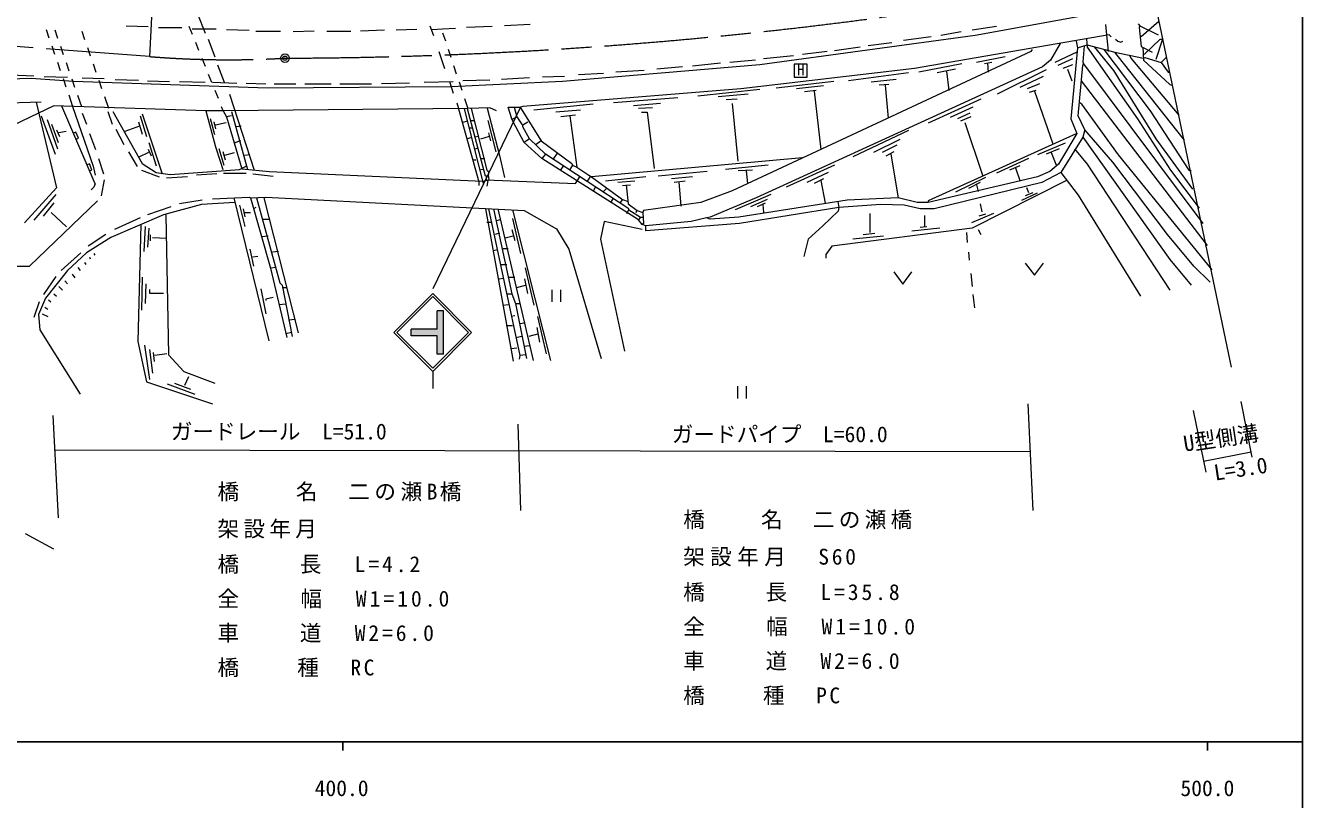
# Model space of a CAD drawing. Units: millimetres, scale not verified. Extents: x 40000 to 680000, y 20000 to 380000.
# Drawn here: x 431276 to 579000, y 198357 to 287838 of the extents above; entities that cross this region are included whole.
import ezdxf
from ezdxf.enums import TextEntityAlignment as Align

# ---------------------------------------------------------------- set-up
doc = ezdxf.new("R2010")
doc.units = ezdxf.units.MM
doc.header["$LTSCALE"] = 1000
doc.header["$PDMODE"] = 32
doc.header["$PDSIZE"] = 500
doc.linetypes.add('CHAIN', pattern=[18.5, 12, -1.5, 3.5, -1.5])
for name, color, linetype, lineweight in [('M-BGD', 7, 'Continuous', 13), ('M-BMK', 2, 'CHAIN', 13), ('M-BMK-SRVR', 3, 'Continuous', 13), ('M-STR-HTXT', 7, 'Continuous', 13), ('M-STR-STR1', 1, 'Continuous', 13), ('M-STR-STRC', 7, 'Continuous', 13), ('M-TTL-BAND', 7, 'Continuous', 25)]:
    doc.layers.add(name, color=color, linetype=linetype, lineweight=lineweight)
doc.styles.add('ＭＳ ゴシック', font='')
doc.styles.get('ＭＳ ゴシック').set_extended_font_data('MS Gothic')

msp = doc.modelspace()

# ---------------------------------------------------------------- hatches: boundary and pattern name
at = {"layer": 'M-STR-STRC'}
msp.add_hatch(color=256, dxfattribs=at).paths.add_polyline_path([(475883, 252731), (478883, 252731), (478883, 254856), (479633, 254856), (479633, 249856), (478883, 249856), (478883, 251981), (475883, 251981)])

# ---------------------------------------------------------------- linework, layer by layer
at = {"layer": 'M-BGD'}
for p, q in [((447474, 321355), (445611, 284251)), ((557895, 289744), (541131, 286696)), ((452080, 286928), (451207, 289145)), ((562382, 288304), (560350, 286526)), ((433645, 287376), (433973, 286431)), ((442918, 287796), (445458, 287712)), ((446643, 287627), (449352, 287627)), ((450538, 287458), (453332, 287458)), ((454517, 287373), (457142, 287288)), ((457904, 287204), (460782, 287204)), ((464677, 287204), (462222, 287119)), ((466116, 287204), (468910, 287204)), ((472805, 287288), (470011, 287204)), ((476530, 287373), (474160, 287288)), ((478054, 287796), (478478, 286696)), ((478308, 287373), (479494, 287458)), ((479494, 287458), (481018, 287542)), ((485251, 287712), (482288, 287627)), ((489654, 287966), (486690, 287796)), ((541131, 286696), (516239, 283309)), ((556625, 286780), (534104, 282886)), ((539522, 287119), (537152, 286696)), ((543586, 287712), (540792, 287288)), ((556202, 287966), (556540, 284833)), ((556879, 286526), (556625, 286780)), ((560012, 288050), (560181, 287796)), ((560181, 287796), (560096, 287627)), ((560096, 287627), (560350, 285426)), ((560181, 287796), (562298, 286780)), ((434300, 285486), (434628, 284541)), ((452400, 286272), (453162, 284240)), ((527838, 285341), (524875, 284918)), ((531479, 285849), (528770, 285510)), ((536051, 286526), (532834, 286103)), ((550952, 285764), (549852, 283817)), ((552984, 285256), (552222, 277044)), ((552815, 286018), (552984, 285256)), ((552984, 285256), (554085, 285595)), ((553746, 285510), (553577, 283648)), ((554000, 286272), (554085, 285341)), ((554085, 285595), (557302, 284748)), ((554085, 285341), (559927, 277044)), ((554892, 285383), (557133, 282632)), ((557387, 286272), (557641, 286018)), ((557641, 286018), (557980, 285934)), ((557980, 285934), (558234, 286018)), ((560350, 285426), (561620, 284748)), ((560520, 285341), (560604, 283817)), ((560689, 284494), (562552, 286272)), ((562806, 286272), (562044, 283902)), ((562552, 286272), (562806, 286272)), ((479070, 284833), (479748, 282886)), ((515731, 283817), (512768, 283563)), ((547566, 284833), (513022, 268746)), ((520134, 284325), (516662, 283986)), ((524028, 284833), (521150, 284494)), ((544602, 284240), (541300, 283563)), ((547735, 285087), (547566, 284833)), ((549852, 283817), (548920, 283055)), ((552900, 284748), (550360, 283563)), ((552392, 283986), (550698, 283224)), ((553577, 283648), (553662, 283394)), ((556018, 285086), (561366, 277975)), ((557302, 284748), (560604, 284071)), ((557556, 284410), (557302, 284748)), ((565346, 274588), (557556, 284410)), ((559165, 284071), (559000, 284400)), ((564753, 277467), (559165, 284071)), ((560604, 284071), (560774, 284156)), ((560604, 283817), (563652, 281023)), ((560774, 284156), (562636, 283563)), ((563229, 284156), (562636, 283563)), ((434955, 283596), (435283, 282651)), ((453501, 283309), (454263, 281277)), ((516239, 283309), (493379, 281362)), ((498120, 282293), (495242, 282124)), ((502862, 282632), (499560, 282462)), ((507264, 283055), (504301, 282801)), ((511667, 283478), (508450, 283140)), ((534104, 282886), (514038, 280515)), ((548920, 283055), (515816, 267900)), ((521686, 283374), (520186, 283374)), ((520186, 283374), (520186, 281874)), ((521686, 281874), (521686, 283374)), ((533426, 282378), (526484, 281446)), ((539607, 283394), (534612, 282462)), ((538845, 282801), (536728, 282378)), ((537829, 282547), (538083, 280346)), ((543078, 283563), (542232, 283394)), ((542570, 283478), (542655, 282462)), ((549344, 282716), (543671, 279922)), ((552392, 283309), (551291, 282886)), ((551799, 282801), (552307, 281446)), ((553069, 277382), (553577, 283224)), ((553577, 283224), (553662, 283394)), ((553662, 283394), (567462, 264936)), ((557133, 282632), (562044, 274758)), ((562636, 283563), (563483, 282462)), ((563483, 282462), (563568, 282462)), ((431911, 281700), (424037, 281531)), ((429540, 282124), (432250, 282039)), ((436822, 281362), (431911, 281700)), ((433435, 281954), (436144, 281870)), ((435611, 281707), (435938, 280762)), ((459258, 280600), (436822, 281362)), ((437838, 281785), (440378, 281700)), ((441648, 281616), (444357, 281531)), ((445373, 281446), (447913, 281362)), ((449098, 281362), (452062, 281277)), ((452908, 281277), (455702, 281192)), ((456803, 281192), (459089, 281108)), ((480510, 280769), (459258, 280600)), ((460020, 281108), (462560, 281108)), ((463576, 281108), (466624, 281108)), ((467640, 281108), (471281, 281108)), ((475684, 281192), (472466, 281108)), ((477377, 281277), (480764, 281362)), ((480340, 281362), (480764, 280007)), ((493379, 281362), (480510, 280769)), ((484997, 281531), (481864, 281446)), ((489569, 281785), (486352, 281616)), ((493633, 281954), (491093, 281870)), ((524790, 281362), (518102, 280600)), ((520186, 281874), (521686, 281874)), ((523605, 280854), (520472, 280515)), ((531987, 281616), (529108, 281277)), ((531140, 281023), (530040, 280938)), ((530717, 280938), (531056, 277128)), ((549005, 281954), (546296, 280684)), ((548582, 281108), (547142, 280515)), ((553408, 281446), (567970, 262396)), ((563652, 281023), (563906, 280938)), ((436266, 279817), (436725, 278494)), ((454856, 279922), (457734, 271117)), ((514038, 280515), (488807, 278483)), ((506756, 279499), (499306, 278906)), ((516239, 280430), (509042, 279668)), ((514884, 279922), (511413, 279584)), ((513614, 279330), (512344, 279245)), ((522758, 280346), (521404, 280176)), ((522504, 280261), (523266, 273488)), ((541808, 279330), (535712, 276536)), ((548158, 280346), (547396, 280092)), ((547989, 280261), (550106, 274165)), ((433096, 278991), (425307, 278737)), ((432504, 278991), (434874, 269085)), ((452146, 277975), (434536, 278568)), ((439317, 269542), (435494, 278535)), ((436725, 278494), (439089, 271569)), ((440801, 277890), (441309, 276451)), ((441394, 277890), (444780, 271879)), ((454148, 277975), (452146, 277975)), ((452146, 277975), (453247, 273826)), ((454148, 277975), (454517, 277298)), ((455110, 277890), (456972, 271202)), ((488553, 278398), (478399, 257386)), ((481187, 278906), (481356, 278229)), ((481352, 278219), (483727, 269762)), ((482029, 278225), (484235, 269593)), ((484489, 270440), (482399, 278228)), ((484997, 278314), (482457, 278229)), ((482829, 278241), (484658, 271117)), ((484680, 278303), (486098, 272810)), ((485759, 277975), (484997, 278314)), ((487537, 277044), (487114, 278398)), ((487114, 278398), (488553, 278398)), ((487791, 278398), (488130, 277298)), ((488807, 278483), (488553, 278398)), ((488553, 278398), (488553, 278314)), ((488553, 278314), (490924, 274504)), ((496935, 278737), (490077, 278060)), ((495496, 278060), (492617, 277806)), ((504724, 278822), (501592, 278568)), ((503793, 278314), (502184, 278229)), ((502523, 277806), (503200, 277806)), ((503200, 277806), (504000, 271326)), ((513022, 278822), (513663, 272166)), ((540877, 278398), (538252, 277213)), ((553492, 278737), (553238, 278906)), ((557726, 272895), (553492, 278737)), ((561366, 277975), (565854, 271117)), ((433096, 277382), (434705, 272980)), ((433774, 276959), (434959, 273572)), ((434282, 276451), (435044, 274334)), ((437838, 277721), (438346, 276451)), ((444357, 276705), (444780, 275266)), ((444526, 277382), (445288, 275012)), ((444780, 277636), (447066, 270694)), ((452644, 277095), (453122, 275244)), ((453049, 276705), (453247, 275894)), ((453263, 276341), (454475, 276622)), ((455110, 277382), (454517, 277298)), ((454517, 277298), (456295, 271286)), ((482372, 276790), (481864, 276620)), ((482796, 276874), (483134, 276874)), ((484743, 276874), (485674, 273234)), ((487706, 276705), (487537, 277044)), ((488130, 277298), (487579, 276960)), ((488976, 274334), (487706, 276705)), ((488130, 277298), (488722, 276366)), ((488722, 276366), (488807, 276366)), ((488807, 276366), (489400, 276705)), ((488807, 276112), (488807, 276366)), ((494903, 277467), (493210, 277298)), ((494226, 277382), (495072, 271456)), ((540538, 277721), (539099, 277044)), ((540623, 277298), (539438, 276790)), ((539946, 276620), (541978, 270524)), ((552222, 277044), (552900, 275350)), ((553831, 275774), (553069, 277382)), ((559927, 277044), (563737, 271117)), ((434874, 275774), (435213, 275012)), ((435975, 275604), (435128, 275435)), ((437099, 275527), (436823, 275409)), ((437392, 274836), (437099, 275527)), ((437116, 274719), (437392, 274836)), ((438684, 275350), (439362, 273488)), ((441732, 275858), (442664, 274080)), ((444442, 276197), (442779, 275592)), ((456210, 276197), (455618, 276112)), ((482796, 274842), (482372, 274758)), ((482626, 276028), (482965, 276028)), ((483658, 275011), (483304, 274927)), ((484912, 275012), (483911, 274703)), ((484828, 275435), (485082, 274504)), ((489569, 274758), (488807, 276112)), ((533426, 275689), (526992, 272641)), ((552900, 275350), (535712, 267561)), ((552900, 275350), (550783, 271794)), ((553577, 274927), (551037, 270863)), ((553831, 275774), (553577, 274927)), ((553577, 274927), (563652, 260788)), ((557048, 272048), (553831, 275774)), ((445458, 273555), (445796, 272793)), ((445542, 274334), (446389, 271625)), ((453247, 273826), (453840, 272048)), ((453624, 273640), (454209, 271713)), ((456126, 274504), (455364, 274250)), ((483558, 273657), (483219, 273488)), ((489569, 274758), (488976, 274334)), ((491008, 272472), (488976, 274334)), ((491432, 272980), (489569, 274758)), ((490924, 274504), (490331, 274080)), ((490924, 274504), (494480, 271879)), ((532410, 274673), (529362, 273149)), ((532072, 273996), (530378, 273149)), ((551545, 274250), (548328, 272895)), ((550868, 273572), (549344, 272980)), ((552646, 273572), (554085, 271794)), ((562044, 274758), (566277, 268916)), ((438664, 271845), (438388, 271728)), ((438957, 271155), (438664, 271845)), ((439700, 272472), (440293, 270694)), ((443172, 273234), (444188, 271540)), ((444430, 272662), (445532, 273213)), ((444780, 271879), (446389, 270863)), ((453840, 272048), (454094, 271202)), ((454108, 273273), (454381, 272322)), ((454349, 272852), (455465, 273172)), ((457226, 272895), (456634, 272810)), ((483050, 272302), (483388, 272302)), ((483981, 272472), (484404, 272472)), ((486098, 272810), (486690, 270270)), ((491432, 272980), (491008, 272472)), ((502184, 265360), (491008, 272472)), ((501084, 266630), (491432, 272980)), ((492786, 273064), (492363, 272472)), ((494480, 271879), (494564, 271710)), ((521150, 272556), (496766, 270355)), ((531733, 273234), (530802, 272726)), ((531394, 272980), (532241, 267900)), ((547312, 272472), (543586, 270778)), ((549936, 273149), (550529, 271625)), ((563398, 263666), (557048, 272048)), ((568563, 259602), (557726, 272895)), ((438681, 271038), (438957, 271155)), ((439089, 271569), (439342, 270551)), ((444696, 271117), (446728, 270355)), ((446389, 270863), (447998, 270609)), ((450030, 270355), (447574, 270186)), ((447998, 270609), (456041, 271202)), ((453416, 270694), (451046, 270524)), ((454178, 270778), (456803, 270778)), ((456041, 271202), (456888, 271625)), ((456295, 271286), (459512, 270948)), ((457565, 270694), (459936, 270440)), ((459512, 270948), (484150, 269847)), ((484235, 271202), (483812, 271117)), ((484658, 270440), (484489, 270440)), ((484828, 270609), (484574, 270355)), ((484574, 270355), (484574, 270016)), ((484658, 271117), (484828, 270948)), ((484828, 270524), (484658, 270440)), ((484828, 270948), (484828, 270609)), ((484912, 270016), (484828, 270524)), ((493464, 271625), (493164, 271100)), ((494564, 271710), (494226, 271202)), ((494564, 271710), (495072, 271456)), ((494903, 269593), (495411, 270355)), ((495072, 271456), (496427, 270524)), ((496624, 270426), (496258, 269847)), ((496427, 270524), (496766, 270355)), ((496766, 270355), (500322, 267730)), ((503031, 270355), (498374, 269847)), ((510143, 270948), (504470, 270440)), ((508450, 270355), (505994, 270101)), ((517170, 271710), (512260, 271202)), ((515392, 271117), (513699, 271032)), ((514630, 271032), (514800, 269593)), ((524875, 271710), (519287, 269170)), ((524113, 270863), (521658, 269678)), ((548328, 270355), (535712, 267392)), ((546296, 271625), (545110, 271117)), ((545788, 271371), (546296, 269932)), ((549767, 270948), (548328, 270355)), ((551037, 270863), (548836, 269678)), ((550783, 271794), (549767, 270948)), ((551037, 270863), (553069, 268238)), ((554085, 271794), (563652, 257232)), ((563737, 271117), (567039, 266714)), ((565854, 271117), (566108, 271032)), ((434874, 269085), (431149, 265021)), ((439192, 269170), (438854, 268831)), ((439317, 269542), (439192, 269170)), ((440378, 270016), (440039, 268154)), ((483727, 269762), (483727, 269339)), ((484150, 269847), (484912, 270016)), ((484574, 270016), (494903, 269593)), ((484743, 269932), (484658, 269254)), ((497189, 269170), (496935, 268662)), ((498544, 269085), (498120, 268662)), ((501761, 269847), (499814, 269678)), ((500322, 269339), (501253, 269424)), ((500745, 269424), (500999, 267222)), ((507603, 269847), (506333, 269678)), ((506841, 269762), (507095, 266968)), ((523605, 270101), (522504, 269593)), ((523266, 269932), (523774, 267307)), ((548836, 269678), (536390, 266630)), ((542316, 270270), (538845, 268577)), ((541724, 269678), (540369, 269000)), ((551714, 269932), (540792, 264428)), ((541300, 269424), (541470, 268662)), ((547331, 268514), (547097, 269084)), ((431742, 260026), (439616, 267561)), ((434796, 268287), (432245, 265350)), ((451723, 267646), (449098, 267222)), ((455508, 267396), (451638, 267138)), ((452908, 267815), (457142, 267984)), ((455381, 267914), (459428, 251390)), ((457142, 267984), (457311, 267900)), ((457311, 267900), (459089, 267984)), ((457311, 267900), (459597, 259772)), ((457988, 267900), (460698, 258078)), ((458835, 267900), (462814, 252321)), ((459089, 267984), (488976, 266460)), ((499221, 267815), (498967, 267392)), ((500322, 267730), (500068, 267392)), ((500322, 267730), (500999, 267476)), ((509381, 267392), (502777, 266460)), ((513022, 268746), (509381, 267392)), ((515816, 267900), (510482, 265698)), ((515985, 267646), (513360, 266545)), ((526314, 267646), (513784, 265698)), ((517086, 267730), (515138, 266884)), ((517509, 268323), (515985, 267646)), ((525259, 267482), (525383, 266799)), ((532241, 267900), (526314, 267646)), ((534442, 267392), (532241, 267900)), ((535712, 267392), (534442, 267392)), ((535712, 267561), (535712, 267392)), ((548322, 268460), (546507, 267618)), ((547799, 268514), (546925, 268132)), ((553069, 268238), (560266, 256554)), ((434550, 267328), (433309, 265795)), ((434246, 266216), (436013, 264554)), ((447236, 265952), (441140, 263328)), ((448082, 266884), (445373, 265952)), ((451638, 267138), (447236, 265952)), ((447490, 265952), (447828, 249781)), ((456041, 267053), (456634, 264598)), ((456464, 266630), (456639, 265737)), ((456634, 266206), (457311, 266206)), ((457904, 266799), (457650, 266630)), ((484489, 266630), (487706, 249019)), ((484828, 266630), (488468, 249696)), ((485420, 266630), (487537, 256808)), ((485928, 266630), (489992, 249104)), ((487622, 266545), (490246, 256131)), ((488976, 266460), (492702, 264344)), ((500830, 266122), (501084, 266545)), ((500999, 267222), (502015, 266460)), ((501084, 266545), (501084, 266630)), ((501084, 266545), (502438, 265698)), ((502015, 266460), (501846, 266206)), ((502015, 266460), (502692, 266206)), ((502777, 266460), (502692, 266206)), ((502692, 266206), (502777, 264936)), ((525383, 266799), (513868, 264936)), ((516832, 267307), (515900, 266884)), ((516578, 267138), (516662, 266206)), ((525298, 266376), (523520, 264682)), ((525383, 266799), (525298, 266376)), ((530209, 267138), (525383, 266799)), ((528939, 266122), (528939, 263920)), ((532918, 267053), (530209, 267138)), ((534781, 266630), (532918, 267053)), ((536390, 266630), (534781, 266630)), ((543248, 266122), (540708, 265021)), ((542316, 266037), (541554, 265783)), ((541724, 267222), (541893, 266291)), ((444526, 265614), (441563, 264259)), ((444608, 264821), (444272, 251305)), ((445119, 264598), (444950, 261719)), ((445542, 264428), (445373, 262227)), ((458750, 265444), (459428, 265444)), ((484658, 265106), (485251, 265106)), ((486182, 265360), (485759, 265275)), ((487622, 265529), (488553, 261465)), ((498205, 265190), (497782, 263158)), ((502608, 264259), (498205, 265190)), ((502438, 265698), (502184, 265360)), ((502608, 264852), (502184, 265360)), ((502438, 265698), (502692, 265698)), ((502777, 264936), (502608, 264852)), ((503031, 264682), (502608, 264852)), ((508280, 265190), (503031, 264682)), ((513868, 264936), (503031, 264090)), ((503031, 264090), (503031, 264682)), ((510058, 265614), (508280, 265190)), ((510482, 265698), (510058, 265614)), ((510482, 265444), (510058, 265614)), ((513784, 265698), (510482, 265444)), ((523520, 264682), (521827, 263158)), ((540792, 264428), (524536, 262312)), ((537067, 264428), (533817, 264049)), ((534781, 264513), (535543, 264598)), ((535289, 265868), (535289, 264598)), ((441140, 263328), (438346, 261550)), ((440547, 263666), (438515, 262312)), ((445692, 263625), (445692, 262948)), ((445966, 263328), (447574, 263243)), ((459343, 263497), (458581, 263412)), ((486098, 263836), (485590, 263666)), ((487706, 263497), (486775, 263243)), ((487537, 264259), (487876, 262989)), ((492702, 264344), (494141, 261973)), ((497782, 263158), (500576, 250204)), ((521827, 263158), (521319, 261126)), ((530548, 263497), (526992, 263158)), ((528179, 263670), (529534, 263839)), ((540115, 263920), (540200, 262735)), ((541470, 264259), (541808, 263666)), ((566446, 260026), (563398, 263666)), ((437668, 261550), (435382, 259518)), ((438346, 261550), (436144, 259518)), ((457226, 261973), (457650, 260026)), ((460528, 261719), (459851, 261634)), ((485928, 261888), (485420, 261804)), ((486521, 262058), (487114, 262058)), ((494141, 261973), (497866, 249358)), ((524536, 262312), (523859, 261380)), ((540369, 261634), (540454, 260703)), ((426662, 260026), (431742, 260026)), ((438092, 260449), (438261, 260195)), ((438684, 261042), (438769, 260872)), ((439192, 261465), (439277, 261296)), ((458158, 261126), (457565, 261042)), ((486182, 260195), (486944, 260195)), ((523859, 261380), (523859, 260957)), ((546935, 260360), (547985, 258960)), ((547985, 258960), (549035, 260360)), ((563652, 260788), (566108, 257824)), ((568309, 258163), (566446, 260026)), ((434790, 258840), (433350, 256724)), ((436144, 259518), (433604, 256300)), ((436652, 259094), (436991, 258671)), ((437330, 259856), (437584, 259518)), ((444780, 258756), (444696, 254946)), ((460274, 259856), (459597, 259772)), ((459597, 259772), (461492, 251759)), ((486606, 258586), (486013, 258502)), ((487198, 258756), (487876, 258756)), ((488994, 258541), (489332, 256847)), ((489078, 259811), (490094, 255493)), ((531724, 259352), (532774, 257952)), ((532774, 257952), (533824, 259352)), ((540623, 259179), (540792, 257655)), ((435128, 257655), (435552, 257232)), ((435806, 258332), (436144, 257994)), ((445204, 257994), (445119, 255708)), ((445627, 257316), (445627, 256893)), ((458496, 257401), (459089, 254522)), ((460698, 258078), (460952, 257824)), ((460952, 257824), (462137, 251898)), ((460952, 257570), (461544, 257570)), ((489078, 257779), (488062, 257525)), ((492146, 257284), (492146, 255884)), ((493196, 255884), (493196, 257284)), ((432842, 255877), (432250, 254099)), ((433604, 256300), (432758, 254438)), ((433943, 256131), (434197, 255877)), ((434536, 256808), (434874, 256554)), ((445627, 256893), (447236, 256893)), ((459936, 256385), (459089, 256216)), ((459089, 256216), (459089, 256046)), ((461375, 255623), (460613, 255538)), ((486944, 256808), (487537, 256808)), ((487537, 256808), (487960, 255708)), ((487960, 255708), (489230, 249358)), ((487960, 255708), (488553, 255708)), ((490246, 256131), (492024, 249104)), ((540877, 256724), (541046, 255200)), ((432758, 254438), (432927, 252660)), ((433181, 254522), (433858, 254184)), ((433520, 255284), (433858, 255030)), ((487114, 255538), (486521, 255454)), ((487876, 254268), (487452, 254184)), ((490500, 254184), (491516, 249866)), ((432927, 252660), (437584, 245209)), ((462476, 253845), (461714, 253760)), ((486860, 253168), (487622, 253168)), ((489061, 253422), (488384, 253337)), ((490416, 252914), (490754, 251220)), ((444272, 251305), (445288, 246648)), ((462048, 252343), (461389, 252195)), ((488638, 251898), (488045, 251728)), ((490500, 252152), (489484, 251898)), ((445034, 250882), (445622, 246904)), ((445627, 250374), (445966, 247664)), ((446050, 250035), (446173, 248985)), ((447603, 249895), (446220, 249696)), ((447828, 249781), (449606, 247834)), ((488130, 250543), (487452, 250458)), ((488468, 249696), (488384, 249273)), ((489146, 249781), (488468, 249696)), ((489569, 250797), (488976, 250712)), ((449606, 247834), (453162, 246479)), ((450114, 247241), (449678, 246206)), ((445288, 246648), (452908, 244108)), ((447659, 246394), (450876, 245209)), ((448506, 246479), (450368, 245802)), ((513630, 246130), (513630, 244730)), ((514680, 244730), (514680, 246130)), ((431234, 229122), (434523, 227344))]:
    msp.add_line(p, q, dxfattribs=at)
at = {"layer": 'M-BMK'}
msp.add_line((445611, 284251), (361488, 290601), dxfattribs=at)
for centre, radius, start, end in [((459632, 813668), 529603, 270.17946, 280.71899), ((454788, 398732), 114848, 265.41682, 273.24563)]:
    msp.add_arc(centre, radius, start, end, dxfattribs=at)
at = {"layer": 'M-BMK-SRVR'}
msp.add_line((570773, 248345), (553140, 332756), dxfattribs=at)
msp.add_circle((461291, 284068), 500, dxfattribs=at)
msp.add_point((461291, 284068), dxfattribs=at)
at = {"layer": 'M-STR-HTXT'}
for p, q in [((547238, 244115), (547820, 231780)), ((571865, 244362), (573135, 237928)), ((434451, 242754), (435044, 230900)), ((566362, 243346), (567821, 236207)), ((488214, 241738), (488530, 231750)), ((434650, 238777), (547481, 238605)), ((573050, 238520), (567547, 237420))]:
    msp.add_line(p, q, dxfattribs=at)
at = {"layer": 'M-STR-STR1'}
for p, q in [((434659, 287343), (434986, 286399)), ((437782, 287186), (438109, 286241)), ((450596, 286807), (450223, 287735)), ((479530, 287010), (479846, 286062)), ((435314, 285454), (435642, 284509)), ((438437, 285296), (438765, 284351)), ((451342, 284951), (450969, 285879)), ((480162, 285113), (480479, 284164)), ((452088, 283096), (451715, 284024)), ((435969, 283564), (436297, 282619)), ((439092, 283406), (439420, 282462)), ((452834, 281240), (452461, 282168)), ((480795, 283216), (481111, 282267)), ((436625, 281675), (436952, 280730)), ((439748, 281517), (440075, 280572)), ((481427, 281318), (481743, 280370)), ((437280, 279785), (437739, 278460)), ((440403, 279627), (440862, 278302)), ((453581, 279385), (453208, 280312)), ((482060, 279421), (482457, 278229)), ((454148, 277975), (453954, 278457)), ((482457, 278229), (454148, 277975))]:
    msp.add_line(p, q, dxfattribs=at)
at = {"layer": 'M-STR-STRC'}
for p, q in [((434536, 278568), (400565, 262263)), ((473884, 252357), (478384, 256857)), ((474237, 252357), (478384, 256504)), ((482884, 252357), (478384, 256857)), ((482531, 252357), (478384, 256504)), ((479633, 254856), (478883, 254856)), ((478883, 252731), (478883, 254856)), ((479633, 249856), (479633, 254856)), ((475883, 251981), (475883, 252731)), ((478883, 252731), (475883, 252731)), ((473884, 252357), (478384, 247856)), ((474237, 252357), (478384, 248210)), ((478883, 251981), (475883, 251981)), ((478384, 248210), (482531, 252357)), ((478384, 247857), (482884, 252357)), ((478883, 249856), (478883, 251981)), ((479633, 249856), (478883, 249856)), ((478384, 247856), (478384, 245856))]:
    msp.add_line(p, q, dxfattribs=at)
at = {"layer": 'M-TTL-BAND'}
for p, q in [((579000, 20000), (579000, 370000)), ((40000, 205000), (579000, 205000)), ((468000, 205000), (468000, 204000)), ((568000, 205000), (568000, 204000))]:
    msp.add_line(p, q, dxfattribs=at)

# ---------------------------------------------------------------- texts
at = {"layer": 'M-BGD', "style": 'ＭＳ ゴシック'}
msp.add_text('H', height=1320, dxfattribs=at).set_placement((520516, 281679), align=Align.BOTTOM_LEFT)
at = {"layer": 'M-STR-HTXT', "style": 'ＭＳ ゴシック'}
for s, p in [('ガードレール  L=51.0', (448082, 239435)), ('ガードパイプ  L=60.0', (506037, 239114))]:
    msp.add_text(s, height=1833, dxfattribs=at).set_placement(p, align=Align.BOTTOM_LEFT)
for s, p in [('U型側溝', (565465, 238022)), ('L=3.0', (568990, 234675))]:
    msp.add_text(s, height=1833, rotation=8.633, dxfattribs=at).set_placement(p, align=Align.BOTTOM_LEFT)
at = {"layer": 'M-STR-HTXT', "char_height": 1833, "attachment_point": 7, "style": 'ＭＳ ゴシック'}
for s, insert in [('\\T1.21;橋\u3000\u3000名\u3000二の瀬B橋', (453478, 232831)), ('\\T1.2;架設年月\u3000', (453478, 228535)), ('\\T1.2;橋\u3000\u3000名\u3000二の瀬橋', (507357, 229603)), ('\\T1.25;架設年月\u3000S60', (507357, 225308)), ('\\T1.27;橋\u3000\u3000長\u3000L=4.2', (453478, 224437)), ('\\T1.27;橋\u3000\u3000長\u3000L=35.8', (507357, 221210)), ('\\T1.28;全\u3000\u3000幅\u3000W1=10.0', (453478, 220457)), ('\\T1.27;車\u3000\u3000道\u3000W2=6.0', (453478, 216477)), ('\\T1.28;全\u3000\u3000幅\u3000W1=10.0', (507357, 217230)), ('\\T1.23;橋\u3000\u3000種\u3000RC', (453478, 212497)), ('\\T1.27;車\u3000\u3000道\u3000W2=6.0', (507357, 213250)), ('\\T1.23;橋\u3000\u3000種\u3000PC', (507357, 209270))]:
    msp.add_mtext(s, dxfattribs=dict(at, insert=insert))
at = {"layer": 'M-TTL-BAND', "style": 'ＭＳ ゴシック'}
for s, p in [('400.0', (467844, 198195)), ('500.0', (568000, 198195))]:
    msp.add_text(s, height=1833, dxfattribs=at).set_placement(p, align=Align.BOTTOM_CENTER)

doc.saveas('drawing.dxf')
